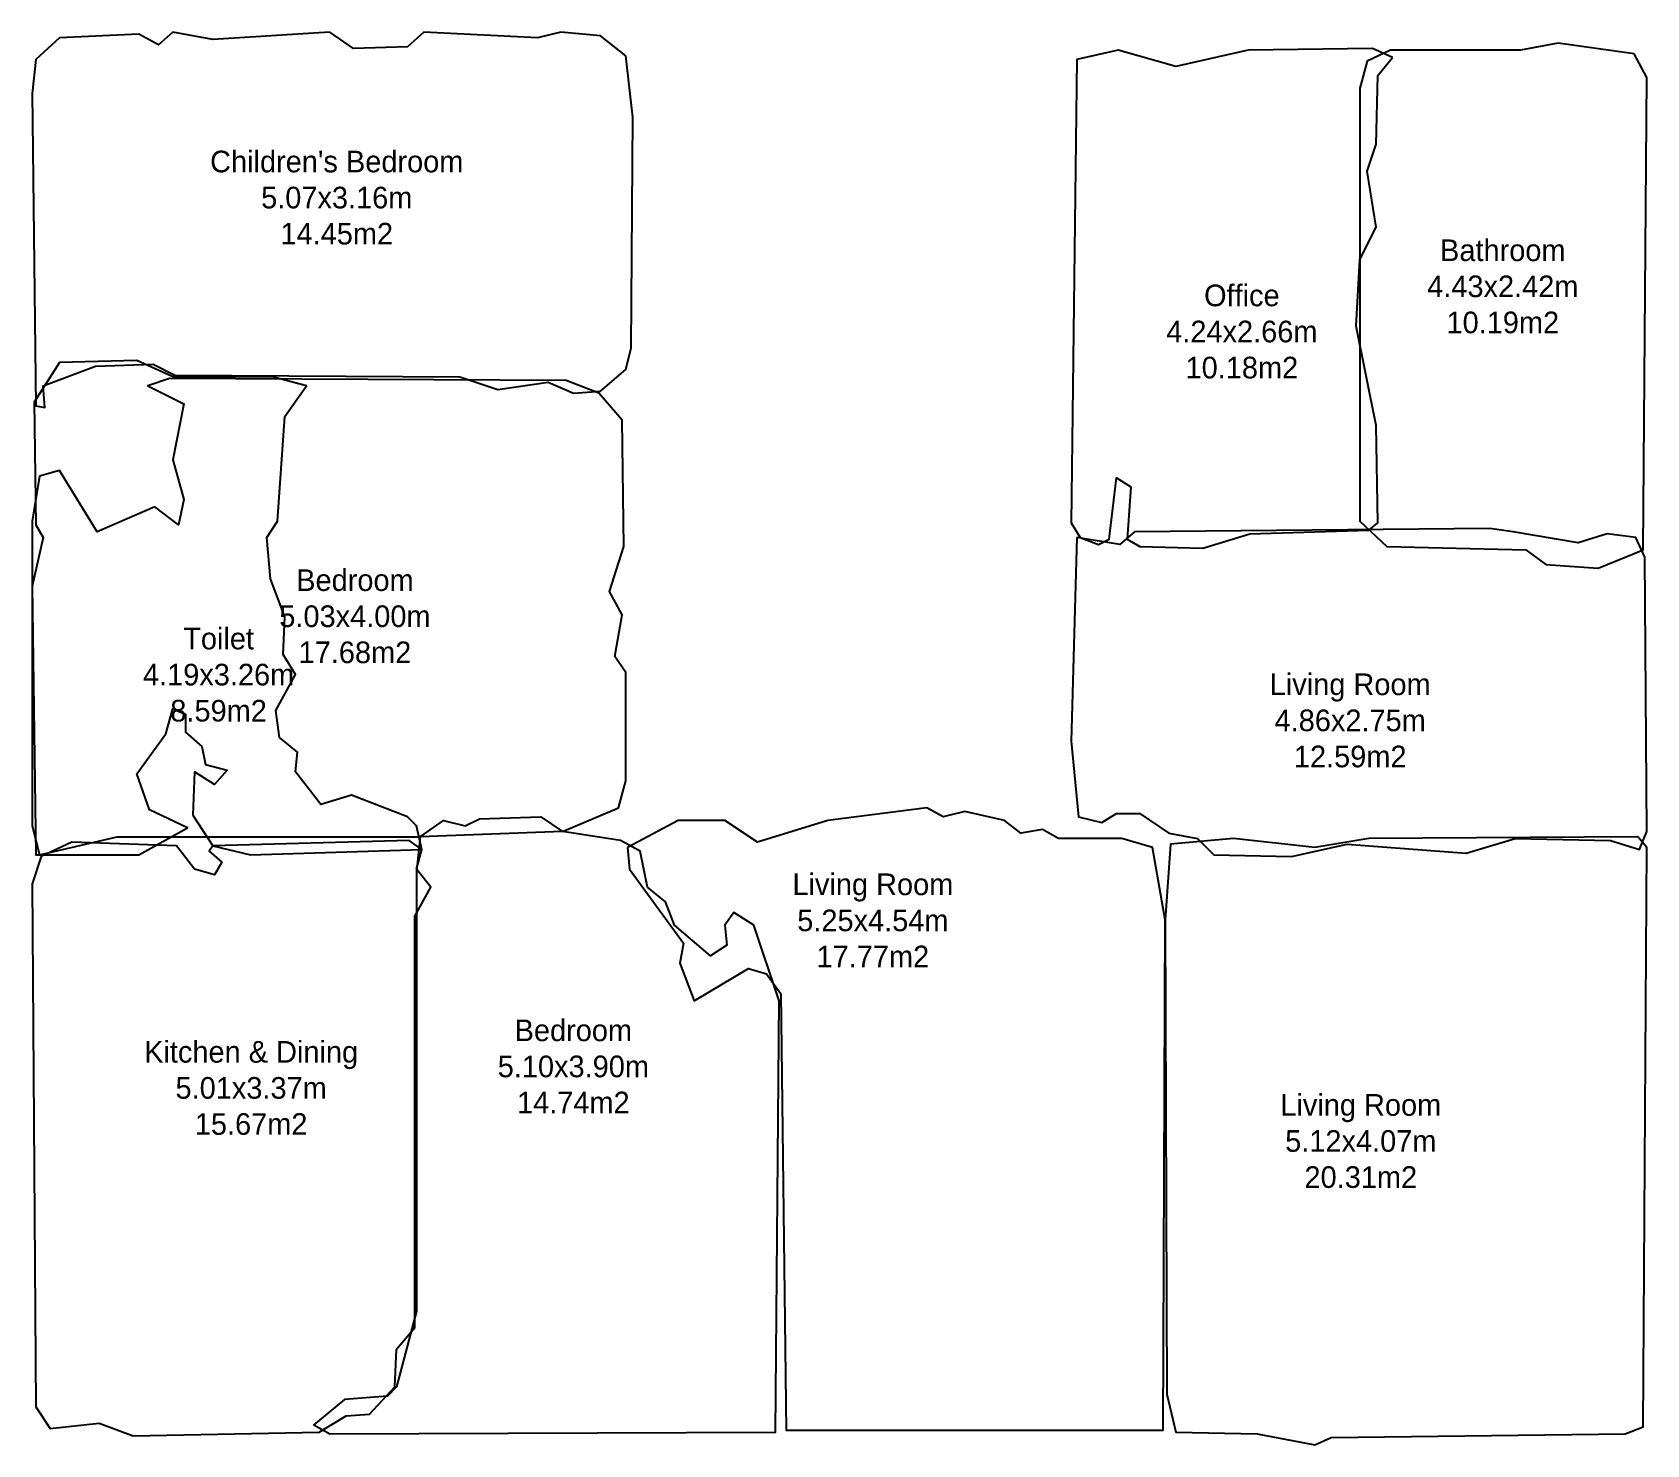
# Model space of a CAD drawing. Header units: metres. Extents: x 64 to 959, y 123 to 906.
import ezdxf

# ---------------------------------------------------------------- set-up
doc = ezdxf.new("R2010")
doc.units = ezdxf.units.M
doc.layers.add('DIMENSIONS', color=7, linetype='Continuous')
doc.layers.add('Living Area', color=1, linetype='Continuous')

msp = doc.modelspace()

# ---------------------------------------------------------------- linework, layer by layer
at = {"layer": 'Living Area'}
for points in [[(393, 893), (379, 904), (357, 906), (344, 903), (281, 906), (272, 898), (242, 897), (229, 906), (164, 902), (142, 906), (134, 899), (123, 905), (79, 903), (66, 891), (64, 872), (66, 699), (71, 698), (70, 710), (99, 721), (131, 722), (143, 716), (301, 715), (322, 708), (350, 712), (364, 706), (379, 707), (393, 719), (396, 731), (397, 859)], [(818, 892), (807, 897), (738, 896), (698, 887), (666, 896), (643, 891), (640, 634), (645, 626), (655, 622), (661, 625), (665, 659), (673, 654), (671, 625), (678, 621), (713, 620), (739, 628), (805, 630), (810, 634), (809, 688), (798, 743), (800, 780), (809, 798), (804, 829), (809, 844), (810, 882)], [(952, 894), (910, 900), (889, 896), (817, 896), (804, 890), (800, 875), (800, 635), (815, 621), (892, 619), (903, 611), (932, 609), (957, 619), (959, 881)], [(79, 723), (65, 701), (66, 633), (70, 626), (64, 599), (66, 450), (123, 450), (150, 465), (129, 475), (122, 495), (138, 517), (142, 531), (149, 528), (149, 518), (158, 510), (160, 500), (172, 497), (165, 489), (154, 496), (153, 472), (164, 455), (185, 450), (280, 453), (277, 466), (272, 471), (241, 483), (224, 478), (210, 496), (211, 507), (201, 515), (199, 530), (210, 550), (203, 561), (204, 582), (196, 603), (194, 626), (200, 635), (204, 693), (216, 710), (197, 715), (142, 715), (122, 724)], [(68, 660), (64, 635), (64, 466), (68, 450), (111, 460), (279, 460), (292, 469), (304, 466), (312, 470), (346, 471), (358, 463), (389, 476), (393, 491), (393, 551), (387, 560), (391, 583), (384, 596), (392, 621), (391, 691), (378, 706), (360, 713), (140, 714), (128, 710), (148, 700), (142, 669), (148, 647), (145, 633), (132, 643), (100, 629), (79, 663)], [(643, 626), (640, 513), (644, 471), (657, 468), (665, 473), (678, 473), (694, 462), (710, 459), (719, 450), (762, 449), (793, 456), (859, 451), (886, 459), (939, 458), (955, 453), (959, 463), (958, 615), (953, 626), (937, 628), (921, 623), (885, 629), (872, 631), (675, 629), (667, 622)], [(394, 454), (395, 442), (425, 401), (423, 390), (431, 369), (461, 387), (471, 384), (479, 373), (482, 131), (691, 131), (692, 414), (685, 454), (668, 459), (633, 459), (624, 464), (612, 462), (603, 469), (581, 474), (569, 471), (560, 476), (505, 469), (466, 457), (448, 469), (422, 469)], [(273, 458), (164, 455), (162, 452), (169, 446), (165, 439), (154, 442), (144, 455), (86, 457), (69, 449), (64, 434), (66, 144), (74, 132), (101, 135), (120, 128), (223, 130), (238, 139), (251, 140), (265, 155), (266, 176), (276, 188), (276, 416), (285, 432), (277, 442), (280, 453)], [(279, 460), (277, 441), (277, 197), (266, 155), (261, 150), (237, 148), (220, 134), (229, 129), (476, 130), (478, 369), (464, 411), (453, 418), (448, 411), (449, 400), (440, 394), (420, 411), (415, 424), (405, 432), (401, 452), (390, 458), (358, 463)], [(954, 460), (805, 459), (775, 454), (730, 459), (695, 456), (692, 414), (693, 151), (698, 130), (743, 129), (775, 123), (784, 127), (947, 129), (957, 133), (959, 454)]]:
    msp.add_lwpolyline(points, close=True, dxfattribs=at)

# ---------------------------------------------------------------- texts
at = {"layer": 'DIMENSIONS', "char_height": 12, "attachment_point": 5}
for s, insert in [("Children's Bedroom\\P5.07x3.16m\\P14.45m2", (232.79, 814.28)), ('Bathroom\\P4.43x2.42m\\P10.19m2', (879.23, 765.08)), ('Office\\P4.24x2.66m\\P10.18m2', (734.56, 740.04)), ('Bedroom\\P5.03x4.00m\\P17.68m2', (242.87, 582.2)), ('Toilet\\P4.19x3.26m\\P8.59m2', (167.29, 549.83)), ('Living Room\\P4.86x2.75m\\P12.59m2', (794.62, 524.46)), ('Living Room\\P5.25x4.54m\\P17.77m2', (530, 413.67)), ('Bedroom\\P5.10x3.90m\\P14.74m2', (363.95, 332.71)), ('Kitchen & Dining\\P5.01x3.37m\\P15.67m2', (185.33, 320.71)), ('Living Room\\P5.12x4.07m\\P20.31m2', (800.5, 291.29))]:
    msp.add_mtext(s, dxfattribs=dict(at, insert=insert))

doc.saveas('drawing.dxf')
